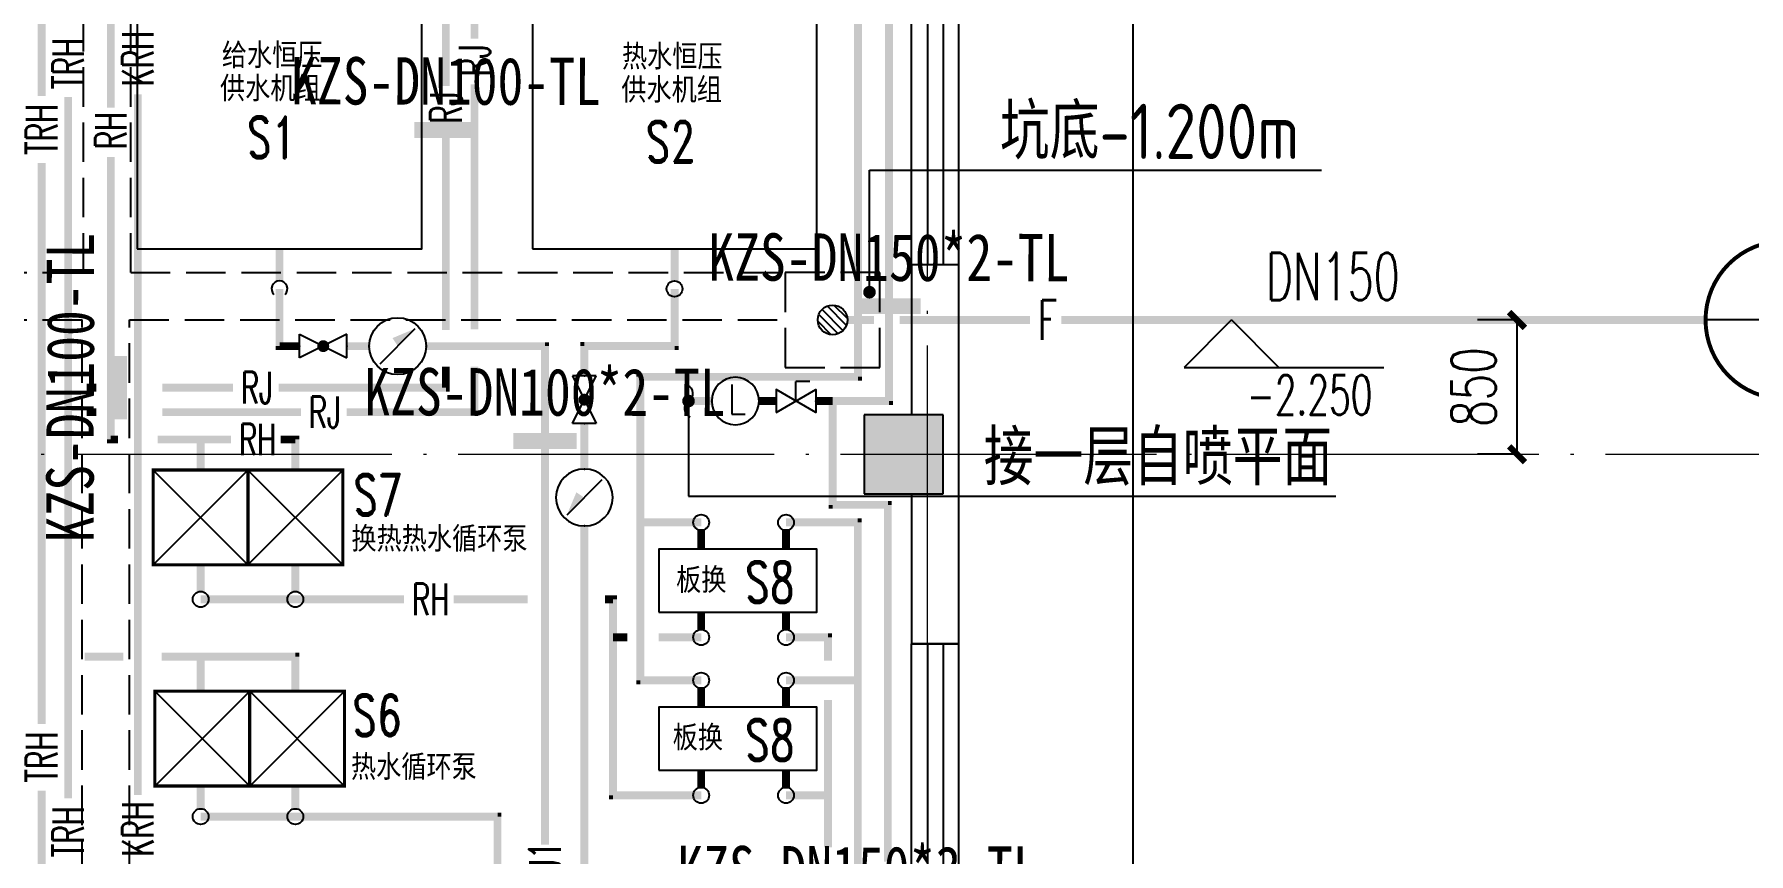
# Model space of a CAD drawing. Extents: x 1475400 to 1714963, y -629303 to -315532.
# Drawn here: x 1555606 to 1566456, y -396341 to -391154 of the extents above; entities that cross this region are included whole.
import ezdxf
from ezdxf.enums import TextEntityAlignment as Align

# ---------------------------------------------------------------- set-up
doc = ezdxf.new("R2010")
doc.units = 0
doc.header["$LTSCALE"] = 1000
doc.linetypes.add('__DASH', pattern=[0.35, 0.25, -0.1])
doc.linetypes.add('DOTE', pattern=[2.42, 2, -0.2, 0.02, -0.2])
for name, color, linetype in [('COLUMN', 255, 'Continuous'), ('P-ANNO-DIMS', 4, 'Continuous'), ('P-ANNO-IDEN', 3, 'Continuous'), ('P-ANNO-LEVL', 3, 'Continuous'), ('P-ANNO-TXT', 211, 'Continuous'), ('P-DOMW-IDEN', 61, 'Continuous'), ('P-DOMW-PIPE', 3, 'Continuous'), ('P-DOMW-VALV', 62, 'Continuous'), ('P-FLDR', 7, 'Continuous'), ('P-HOWS-IDEN', 160, 'Continuous'), ('P-HOWS-RIDE', 231, 'Continuous'), ('P-HOWS-RVPI', 160, 'Continuous'), ('P-HOWS-VALV', 41, 'Continuous'), ('P-HOWS-VPIP', 231, 'Continuous'), ('P-SPRN-EQPM', 161, 'Continuous'), ('P-SPRN-IDEN', 4, 'Continuous'), ('P-SPRN-PIPE', 6, 'Continuous'), ('P-SPRN-VALV', 161, 'Continuous'), ('P-WAST-IDEN', 21, 'Continuous'), ('PIPE-太阳能热回水', 11, 'Continuous'), ('PIPE-热媒回水', 32, 'Continuous'), ('PIPE-热媒给水', 181, 'Continuous'), ('PIPE-空气源热回水', 191, 'Continuous'), ('PUB_HATCH', 8, 'Continuous'), ('TEXT_太阳能热回水', 7, 'Continuous'), ('TEXT_空气源热回水', 7, 'Continuous'), ('VPIPE-热媒回水', 7, 'Continuous'), ('VPIPE-热媒给水', 7, 'Continuous'), ('W-DIM', 4, 'Continuous'), ('WALL', 2, 'Continuous'), ('WINDOW', 4, 'Continuous'), ('WP_P_LG', 2, 'Continuous'), ('建筑底图', 7, 'Continuous'), ('抗震支吊架', 2, 'Continuous')]:
    doc.layers.add(name, color=color, linetype=linetype)
for name, color, linetype, lineweight in [('DOTE', 8, 'DOTE', 9), ('P-HOWS-PIPE', 5, 'Continuous', 50), ('P-HOWS-RPIP', 6, 'Continuous', 50), ('P-WAST-PIPE', 11, 'Continuous', 50)]:
    doc.layers.add(name, color=color, linetype=linetype, lineweight=lineweight)
doc.styles.add('_TWT_DIM_ELE', font='SIMPLEX', dxfattribs={"width": 0.8, "height": 3.5, "bigfont": 'HZTXT'})
doc.styles.add('_TWT_PIPEDN', font='SIMPLEX', dxfattribs={"width": 0.8, "height": 2.5, "bigfont": 'HZTXT'})
doc.styles.add('_TWT_PIPETEXT', font='SIMPLEX', dxfattribs={"width": 0.8, "height": 2.5, "bigfont": 'HZTXT'})
doc.styles.add('A_DIM_T3', font='SIMPLEX', dxfattribs={"width": 0.7, "bigfont": 'HZ'})
doc.styles.add('HZ(TK)', font='geniso.shx', dxfattribs={"width": 0.9, "bigfont": 'hztxt.shx'})
doc.styles.add('hz2', font='romand', dxfattribs={"width": 0.7, "bigfont": 'hztxt'})
doc.styles.add('kzcad', font='', dxfattribs={"width": 0.8})
doc.styles.get("Standard").update_dxf_attribs({"font": 'geniso.shx', "bigfont": 'hztxt.shx'})
doc.styles.get('kzcad').set_extended_font_data('SimSun')
doc.dimstyles.new('_TWT_ARCH&&100', dxfattribs={"dimtxt": 280, "dimasz": 100, "dimexe": 250, "dimexo": 300, "dimgap": 135, "dimtad": 1, "dimdec": 0, "dimzin": 0, "dimdsep": 46, "dimtxsty": 'A_DIM_T3', "dimblk": 'ARCHTICK', "dimcen": 0.09, "dimclrt": 7, "dimazin": 2, "dimtfac": 1, "dimtdec": 0, "dimtix": 1, "dimtmove": 2, "dimatfit": 3, "dimfxl": 1, "dimtolj": 1, "dimtzin": 0, "dimarcsym": 0})

# ---------------------------------------------------------------- blocks, each defined once
blk = doc.blocks.new('$WINLIB2D$00000001')
at = {"color": 0}
for points in [[(-0.5, 0.5), (-0.5, -0.5)], [(-0.5, 0.5), (0.5, 0.5)], [(0.5, -0.5), (0.5, 0.5)], [(0.5, 0.1667), (-0.5, 0.1667)], [(0.5, -0.1667), (-0.5, -0.1667)], [(-0.5, -0.5), (0.5, -0.5)]]:
    blk.add_lwpolyline(points, dxfattribs=at)
blk = doc.blocks.new('sadsdfc')
at = {"layer": 'PUB_HATCH'}
blk.add_hatch(color=256, dxfattribs=at).paths.add_polyline_path([(899763.1, -311864.6), (899763.1, -311364.6), (899263.1, -311364.6), (899263.1, -311864.6)])
blk.add_lwpolyline([(900963.1, -290864.6), (900963.1, -319814.6)])
at = {"layer": 'COLUMN'}
for p, q in [((899763.1, -311364.6), (899263.1, -311364.6)), ((899263.1, -311364.6), (899263.1, -311864.6)), ((899763.1, -311864.6), (899763.1, -311364.6)), ((899263.1, -311864.6), (899763.1, -311864.6))]:
    blk.add_line(p, q, dxfattribs=at)
at = {"layer": 'DOTE'}
for p, q in [((899663.1, -322606.2), (899663.1, -276588.1)), ((857973.7, -311614.6), (908177.1, -311614.6))]:
    blk.add_line(p, q, dxfattribs=at)
at = {"layer": 'WALL'}
for p, q in [((899863.1, -310414.6), (899563.1, -310414.6)), ((899563.1, -310414.6), (899563.1, -311364.6)), ((899863.1, -311614.6), (899863.1, -310414.6)), ((899863.1, -312814.9), (899863.1, -311614.6)), ((899563.1, -311864.6), (899563.1, -312814.9)), ((899563.1, -312814.9), (899863.1, -312814.9))]:
    blk.add_line(p, q, dxfattribs=at)
at = {"layer": 'WINDOW', "yscale": 300, "zscale": 1800}
for p, xscale, rotation in [((899713.1, -309514.6), -1800, 270), ((899713.1, -313714.9), 1800, 90)]:
    blk.add_blockref('$WINLIB2D$00000001', p, dxfattribs=dict(at, xscale=xscale, rotation=rotation))
blk = doc.blocks.new('$TwtSys$00000141')
for p, q in [((-94, 8), (-10, 92)), ((-94, 8), (-10, 92)), ((-87, -35), (35, 87)), ((-87, -35), (35, 87)), ((-66, -66), (66, 66)), ((-66, -66), (66, 66)), ((-32, -87), (88, 33)), ((-32, -87), (88, 33)), ((11, -92), (92, -11)), ((11, -92), (92, -11))]:
    blk.add_line(p, q)
blk.add_circle((0, 0), 94)
blk.add_circle((0, 0), 94)
blk = doc.blocks.new('_ArchTick')
at = {"color": 0, "linetype": 'ByBlock', "const_width": 0.4}
blk.add_lwpolyline([(-0.5, -0.5), (0.5, 0.5)], dxfattribs=at)
blk = doc.blocks.new('*D377')
at = {"layer": 'Defpoints', "color": 0, "transparency": 16777216}
for p in [(1564990, -392962), (1565309, -392962), (1565309, -393812)]:
    blk.add_point(p, dxfattribs=at)
at = {"layer": 'P-ANNO-DIMS', "color": 0, "lineweight": -2, "transparency": 16777216}
for p, q in [((1565009, -392962), (1564740, -392962)), ((1564990, -393812), (1564990, -392962)), ((1565009, -393812), (1564740, -393812))]:
    blk.add_line(p, q, dxfattribs=at)
at = {"layer": 'P-ANNO-DIMS', "color": 0, "lineweight": -2, "transparency": 16777216, "xscale": 100, "yscale": 100, "zscale": 100}
for p, rotation in [((1564990, -392962), 90), ((1564990, -393812), 270)]:
    blk.add_blockref('_ArchTick', p, dxfattribs=dict(at, rotation=rotation))
at = {"layer": 'P-ANNO-DIMS', "color": 7, "transparency": 16777216, "insert": (1564715, -393387), "char_height": 280, "attachment_point": 5, "rotation": 90, "style": 'A_DIM_T3'}
blk.add_mtext('\\A1;850', dxfattribs=at)
blk = doc.blocks.new('$EVALVE$00000030')
for p in [(0, 0), (87, 124)]:
    blk.add_line(p, (0, 124))
blk.add_lwpolyline([(-125, -72), (125, 72), (125, -72), (-125, 72)], close=True)
for p in [(-125, 0), (125, 0)]:
    blk.add_point(p)
blk = doc.blocks.new('$EVALVE$00000027')
at = {"color": 7}
for p, q in [((-23, 104), (-23, -83)), ((-23, -83), (61, -83))]:
    blk.add_line(p, q, dxfattribs=at)
blk.add_lwpolyline([(-150, 0, 1), (150, 0, 1), (-150, 0, 0.808179)], format="xyb")
for p in [(-150, 0), (150, 0)]:
    blk.add_point(p)
blk = doc.blocks.new('$TwtSys$00000132')
at = {"elevation": 0}
blk.add_lwpolyline([(7, -101, -0.575183), (0, 0, 0.604745), (-11, 101, 16.924828)], format="xyb", dxfattribs=at)
blk = doc.blocks.new('$VALVE$00000333')
for p, q in [((125, 62.5), (-125, -62.5)), ((-125, 62.5), (125, -62.5)), ((-125, -62.5), (-125, 62.5)), ((125, -62.5), (125, 62.5))]:
    blk.add_line(p, q)
at = {"const_width": 31.25}
blk.add_lwpolyline([(-15.625, 0, 1), (15.625, 0, 1)], format="xyb", close=True, dxfattribs=at)
for p in [(-125, 0), (125, 0)]:
    blk.add_point(p)
blk = doc.blocks.new('$VALVE$00000742')
blk.add_line((-92.6, -92.6), (92.8, 92.8))
blk.add_lwpolyline([(92.8, 92.8, 0, 50, 0), (-13.3, 21.7, 50, 50, 0)], format="xyseb")
blk.add_circle((0, 0), 150)
for p in [(-150, 0), (150, 0)]:
    blk.add_point(p)

msp = doc.modelspace()

# ---------------------------------------------------------------- hatches: boundary and pattern name
at = {"layer": 'P-DOMW-PIPE'}
for points in [[(1557158.3, -393127.9), (1557158.3, -393152.9), (1557133.3, -393152.9)], [(1557158.3, -393127.9), (1557133.3, -393127.9), (1557133.3, -393152.9)], [(1558837.9, -393127.9), (1558837.9, -393102.9), (1558862.9, -393102.9)], [(1558837.9, -393127.9), (1558862.9, -393127.9), (1558862.9, -393102.9)]]:
    msp.add_hatch(color=256, dxfattribs=at).paths.add_polyline_path(points)
at = {"layer": 'P-HOWS-PIPE'}
for points in [[(1559087.9, -393127.1), (1559087.9, -393102.1), (1559062.9, -393102.1)], [(1559087.9, -393127.1), (1559062.9, -393127.1), (1559062.9, -393102.1)], [(1559658.3, -393127.1), (1559683.3, -393127.1), (1559683.3, -393152.1)], [(1559658.3, -393127.1), (1559658.3, -393152.1), (1559683.3, -393152.1)], [(1559441, -393321.9), (1559416, -393321.9), (1559416, -393296.9)], [(1559441, -393321.9), (1559441, -393296.9), (1559416, -393296.9)], [(1558211.1, -393390.4), (1558211.1, -393415.4), (1558236.1, -393415.4)], [(1558211.1, -393390.4), (1558236.1, -393390.4), (1558236.1, -393415.4)], [(1560819.5, -393321.9), (1560844.5, -393321.9), (1560844.5, -393346.9)], [(1560819.5, -393321.9), (1560819.5, -393346.9), (1560844.5, -393346.9)], [(1558392.3, -393545.8), (1558392.3, -393570.8), (1558417.3, -393570.8)], [(1558392.3, -393545.8), (1558417.3, -393545.8), (1558417.3, -393570.8)], [(1559441, -395243.7), (1559441, -395268.7), (1559416, -395268.7)], [(1559441, -395243.7), (1559416, -395243.7), (1559416, -395268.7)]]:
    msp.add_hatch(color=256, dxfattribs=at).paths.add_polyline_path(points)
at = {"layer": 'P-HOWS-RPIP'}
for points in [[(1556090.7, -393718.7), (1556090.7, -393743.7), (1556065.7, -393743.7)], [(1556090.7, -393718.7), (1556065.7, -393718.7), (1556065.7, -393743.7)], [(1557258.8, -393718.7), (1557258.8, -393693.7), (1557283.8, -393693.7)], [(1557258.8, -393718.7), (1557283.8, -393718.7), (1557283.8, -393693.7)], [(1559268.8, -394730.7), (1559268.8, -394705.7), (1559293.8, -394705.7)], [(1559268.8, -394730.7), (1559293.8, -394730.7), (1559293.8, -394705.7)], [(1557258.8, -395093.8), (1557283.8, -395093.8), (1557283.8, -395068.8)], [(1557258.8, -395093.8), (1557258.8, -395068.8), (1557283.8, -395068.8)], [(1559268.8, -395970.8), (1559268.8, -395995.8), (1559243.8, -395995.8)], [(1559268.8, -395970.8), (1559243.8, -395970.8), (1559243.8, -395995.8)], [(1558537.9, -396105.7), (1558537.9, -396080.7), (1558562.9, -396080.7)], [(1558537.9, -396105.7), (1558562.9, -396105.7), (1558562.9, -396080.7)]]:
    msp.add_hatch(color=256, dxfattribs=at).paths.add_polyline_path(points)
at = {"layer": 'P-SPRN-PIPE'}
for points in [[(1561015, -393475.3), (1561040, -393475.3), (1561040, -393500.3)], [(1561015, -393475.3), (1561015, -393500.3), (1561040, -393500.3)], [(1560658.3, -394132.6), (1560633.3, -394132.6), (1560633.3, -394157.6)], [(1560658.3, -394132.6), (1560658.3, -394157.6), (1560633.3, -394157.6)], [(1561008.3, -394132.6), (1561033.3, -394132.6), (1561033.3, -394107.6)], [(1561008.3, -394132.6), (1561008.3, -394107.6), (1561033.3, -394107.6)]]:
    msp.add_hatch(color=256, dxfattribs=at).paths.add_polyline_path(points)
at = {"layer": 'PIPE-热媒回水'}
for points in [[(1560817.9, -394243.7), (1560817.9, -394218.7), (1560842.9, -394218.7)], [(1560817.9, -394243.7), (1560842.9, -394243.7), (1560842.9, -394218.7)]]:
    msp.add_hatch(color=256, dxfattribs=at).paths.add_polyline_path(points)
at = {"layer": 'PIPE-热媒给水'}
for points in [[(1560629.2, -394970.8), (1560629.2, -394945.8), (1560654.2, -394945.8)], [(1560629.2, -394970.8), (1560654.2, -394970.8), (1560654.2, -394945.8)]]:
    msp.add_hatch(color=256, dxfattribs=at).paths.add_polyline_path(points)

# ---------------------------------------------------------------- linework, layer by layer
at = {"color": 4, "linetype": '__DASH'}
for p, q in [((1555917.2, -392662.2), (1555917.2, -387112.2)), ((1556217.2, -392662.2), (1556217.2, -387112.2)), ((1551108.3, -392662.2), (1555917.2, -392662.2)), ((1556217.2, -392662.2), (1560358.3, -392662.2)), ((1551108.3, -392962.2), (1555908.3, -392962.2)), ((1555908.3, -399659.5), (1555908.3, -392962.2)), ((1556208.3, -392962.2), (1560358.3, -392962.2)), ((1556208.3, -399659.5), (1556208.3, -392962.2))]:
    msp.add_line(p, q, dxfattribs=at)
for points in [[(1556258.3, -392512.2), (1558058.3, -392512.2), (1558058.3, -390512.2), (1556258.3, -390512.2)], [(1558758.3, -392512.2), (1560558.3, -392512.2), (1560558.3, -390512.2), (1558758.3, -390512.2)], [(1559558.3, -394812.2), (1560558.3, -394812.2), (1560558.3, -394412.2), (1559558.3, -394412.2)], [(1559558.3, -395812.2), (1560558.3, -395812.2), (1560558.3, -395412.2), (1559558.3, -395412.2)]]:
    msp.add_lwpolyline(points, close=True)
msp.add_lwpolyline([(1560358.3, -393262.2), (1560958.3, -393262.2), (1560958.3, -392662.2), (1560358.3, -392662.2)], close=True, dxfattribs=at)
at = {"layer": 'P-ANNO-IDEN'}
for p, q in [((1559746.7, -393475.3), (1559746.4, -394078.5)), ((1559746.4, -394078.5), (1563843.1, -394078.5))]:
    msp.add_line(p, q, dxfattribs=at)
at = {"layer": 'P-ANNO-IDEN', "const_width": 40}
msp.add_lwpolyline([(1559746.7, -393455.3, 1), (1559746.6, -393495.3, 1)], format="xyb", close=True, dxfattribs=at)
at = {"layer": 'P-ANNO-LEVL'}
for p, q in [((1563183.5, -392962.2), (1562883.5, -393262.2)), ((1563183.5, -392962.2), (1563483.5, -393262.2)), ((1562883.5, -393262.2), (1564147.3, -393262.2))]:
    msp.add_line(p, q, dxfattribs=at)
at = {"layer": 'P-DOMW-PIPE', "const_width": 50}
for points in [[(1557158.3, -392512.2), (1557158.3, -392715.2)], [(1557158.3, -392765.2), (1557158.3, -393127.9)], [(1557158.3, -393127.9), (1557285.1, -393127.9)], [(1557585.1, -393127.9), (1557725.9, -393127.9)], [(1558085.9, -393127.9), (1558837.9, -393127.9)], [(1558837.9, -393127.9), (1558837.9, -396284.1)]]:
    msp.add_lwpolyline(points, dxfattribs=at)
at = {"layer": 'P-DOMW-PIPE'}
msp.add_arc((1557158.3, -392765.2), 50, 315, 225, dxfattribs=at)
at = {"layer": 'P-HOWS-PIPE', "const_width": 50}
for points in [[(1560819.5, -393321.9), (1560819.5, -389169.6)], [(1558211.1, -390128.5), (1558211.1, -391480.7)], [(1558392.3, -390316.4), (1558392.3, -391180.8)], [(1558392.3, -391469.7), (1558392.3, -393021.8)], [(1558211.1, -391769.6), (1558211.1, -393026.3)], [(1559658.3, -392512.2), (1559658.3, -392715.2)], [(1559658.3, -392765.2), (1559658.3, -393127.1)], [(1559658.3, -393127.1), (1559087.9, -393127.1)], [(1559087.9, -393127.1), (1559087.9, -393316.7)], [(1558211.1, -393257.5), (1558211.1, -393390.4)], [(1558392.3, -393257.5), (1558392.3, -393545.8)], [(1559441, -394243.7), (1559441, -393321.9)], [(1559441, -393321.9), (1560819.5, -393321.9)], [(1555937.9, -393390.4), (1555999, -393390.4)], [(1556416.9, -393390.4), (1556863.8, -393390.4)], [(1557152.8, -393390.4), (1558211.1, -393390.4)], [(1555937.9, -393545.8), (1555999, -393545.8)], [(1556416.9, -393545.8), (1557293.5, -393545.8)], [(1557582.4, -393545.8), (1558392.3, -393545.8)], [(1559087.9, -393616.7), (1559087.9, -393905.8)], [(1559087.9, -394265.8), (1559087.9, -396551.8)], [(1559826.8, -394243.7), (1559441, -394243.7)], [(1559441, -395243.7), (1559441, -394243.7)], [(1559826.8, -394293.7), (1559826.8, -394412.2)], [(1559826.8, -395243.7), (1559441, -395243.7)], [(1559826.8, -395293.7), (1559826.8, -395412.2)]]:
    msp.add_lwpolyline(points, dxfattribs=at)
at = {"layer": 'P-HOWS-RPIP', "const_width": 50}
for points in [[(1556090.7, -389982.9), (1556090.7, -391618)], [(1556090.7, -391931.3), (1556090.7, -393718.7)], [(1556090.7, -393718.7), (1556136.5, -393718.7)], [(1556386.5, -393718.7), (1556658.8, -393718.7)], [(1556658.8, -393718.7), (1556658.8, -393912.2)], [(1556658.8, -393718.7), (1556851.6, -393718.7)], [(1557165, -393718.7), (1557258.8, -393718.7)], [(1557258.8, -393718.7), (1557258.8, -393912.2)], [(1556658.8, -394680.7), (1556658.8, -394521.4)], [(1557258.8, -394680.7), (1557258.8, -394521.4)], [(1556658.8, -394730.7), (1557258.8, -394730.7)], [(1557258.8, -394730.7), (1557947, -394730.7)], [(1558260.4, -394730.7), (1558728.1, -394730.7)], [(1559219, -394730.7), (1559268.8, -394730.7)], [(1559268.8, -394970.8), (1559268.8, -394730.7)], [(1559826.8, -394920.8), (1559826.8, -394812.2)], [(1559268.8, -394970.8), (1559358.9, -394970.8)], [(1559268.8, -395970.8), (1559268.8, -394970.8)], [(1559557.5, -394970.8), (1559826.8, -394970.8)], [(1556170, -395093.8), (1555924.3, -395093.8)], [(1556658.8, -395093.8), (1556413.1, -395093.8)], [(1556658.8, -395093.8), (1556658.8, -395303)], [(1557258.8, -395093.8), (1556658.8, -395093.8)], [(1557258.8, -395093.8), (1557258.8, -395303)], [(1559826.8, -395920.8), (1559826.8, -395812.2)], [(1556658.8, -396055.7), (1556658.8, -395912.2)], [(1557258.8, -396055.7), (1557258.8, -395912.2)], [(1559268.8, -395970.8), (1559826.8, -395970.8)], [(1556658.8, -396105.7), (1558537.9, -396105.7)], [(1558537.9, -396105.7), (1558537.9, -396539.6)]]:
    msp.add_lwpolyline(points, dxfattribs=at)
at = {"layer": 'P-HOWS-RVPI'}
for centre in [(1556658.8, -394730.7), (1557258.8, -394730.7), (1559826.8, -394970.8), (1559826.8, -395970.8), (1556658.8, -396105.7), (1557258.8, -396105.7)]:
    msp.add_circle(centre, 50, dxfattribs=at)
at = {"layer": 'P-HOWS-VPIP'}
for centre in [(1559658.3, -392765.2), (1559826.8, -394243.7), (1559826.8, -395243.7)]:
    msp.add_circle(centre, 50, dxfattribs=at)
at = {"layer": 'P-SPRN-IDEN', "color": 3}
for p, q in [((1560892, -392786.5), (1560892, -392013.6)), ((1560892, -392013.6), (1563751.9, -392013.6))]:
    msp.add_line(p, q, dxfattribs=at)
at = {"layer": 'P-SPRN-IDEN', "color": 3, "const_width": 40}
msp.add_lwpolyline([(1560892, -392806.5, 1), (1560892, -392766.5, 1)], format="xyb", close=True, dxfattribs=at)
at = {"layer": 'P-SPRN-PIPE', "const_width": 50}
for points in [[(1561015, -388867.2), (1561015, -393475.3)], [(1559893.3, -393475.3), (1559746.7, -393475.3)], [(1560301.2, -393475.3), (1560193.3, -393475.3)], [(1560658.3, -393475.3), (1560551.6, -393475.3)], [(1561015, -393475.3), (1560658.3, -393475.3)], [(1560658.3, -393475.3), (1560658.3, -394132.6)], [(1561008.3, -394132.6), (1560658.3, -394132.6)], [(1561008.3, -396390.5), (1561008.3, -394132.6)]]:
    msp.add_lwpolyline(points, dxfattribs=at)
at = {"layer": 'P-WAST-IDEN'}
msp.add_line((1567183, -392962.2), (1566183, -392962.2), dxfattribs=at)
at = {"layer": 'P-WAST-IDEN', "const_width": 25}
msp.add_lwpolyline([(1567183, -392962.2, 1), (1566183, -392962.2, 1)], format="xyb", close=True, dxfattribs=at)
at = {"layer": 'P-WAST-PIPE', "const_width": 50}
for points in [[(1560752.3, -392962.2), (1560920.6, -392962.2)], [(1561082.3, -392962.2), (1561906.8, -392962.2)], [(1562105.8, -392962.2), (1566183, -392962.2)]]:
    msp.add_lwpolyline(points, dxfattribs=at)
at = {"layer": 'PIPE-太阳能热回水', "const_width": 50}
for points in [[(1555652.7, -389707.8), (1555652.7, -391545.4)], [(1555820.9, -391551.6), (1555820.9, -395990.9)], [(1555652.7, -391968.5), (1555652.7, -395519.1)], [(1555652.7, -395942.2), (1555652.7, -397512.2)]]:
    msp.add_lwpolyline(points, dxfattribs=at)
at = {"layer": 'PIPE-热媒回水', "const_width": 50}
for points in [[(1560363.6, -394243.7), (1560817.9, -394243.7)], [(1560363.6, -394293.7), (1560363.6, -394412.2)], [(1560817.9, -395243.7), (1560817.9, -394243.7)], [(1560363.6, -395243.7), (1560817.9, -395243.7)], [(1560817.9, -397266.5), (1560817.9, -395243.7)], [(1560363.6, -395293.7), (1560363.6, -395412.2)]]:
    msp.add_lwpolyline(points, dxfattribs=at)
at = {"layer": 'PIPE-热媒给水', "const_width": 50}
for points in [[(1560363.6, -394920.8), (1560363.6, -394812.2)], [(1560363.6, -394970.8), (1560629.2, -394970.8)], [(1560629.2, -395118.7), (1560629.2, -394970.8)], [(1560629.2, -395970.8), (1560629.2, -395368.7)], [(1560363.6, -395920.8), (1560363.6, -395812.2)], [(1560363.6, -395970.8), (1560629.2, -395970.8)], [(1560629.2, -396299.7), (1560629.2, -395970.8)]]:
    msp.add_lwpolyline(points, dxfattribs=at)
at = {"layer": 'PIPE-空气源热回水', "const_width": 50}
msp.add_lwpolyline([(1556261.5, -395968.8), (1556261.5, -391533.4)], dxfattribs=at)
at = {"layer": 'VPIPE-热媒回水'}
for centre in [(1560363.6, -394243.7), (1560363.6, -395243.7)]:
    msp.add_circle(centre, 50, dxfattribs=at)
at = {"layer": 'VPIPE-热媒给水'}
for centre in [(1560363.6, -394970.8), (1560363.6, -395970.8)]:
    msp.add_circle(centre, 50, dxfattribs=at)
at = {"layer": 'W-DIM'}
for p, q in [((1556358.8, -393912.2), (1556958.8, -394512.2)), ((1556358.8, -394512.2), (1556958.8, -393912.2)), ((1556958.8, -393912.2), (1557558.8, -394512.2)), ((1556958.8, -394512.2), (1557558.8, -393912.2)), ((1556369.7, -395312.2), (1556969.7, -395912.2)), ((1556369.7, -395912.2), (1556969.7, -395312.2)), ((1556969.7, -395312.2), (1557569.7, -395912.2)), ((1556969.7, -395912.2), (1557569.7, -395312.2))]:
    msp.add_line(p, q, dxfattribs=at)
at = {"layer": 'W-DIM', "const_width": 20}
for points in [[(1556358.8, -394512.2), (1556358.8, -393912.2), (1556958.8, -393912.2), (1556958.8, -394512.2)], [(1556958.8, -394512.2), (1556958.8, -393912.2), (1557558.8, -393912.2), (1557558.8, -394512.2)], [(1556369.7, -395912.2), (1556369.7, -395312.2), (1556969.7, -395312.2), (1556969.7, -395912.2)], [(1556969.7, -395912.2), (1556969.7, -395312.2), (1557569.7, -395312.2), (1557569.7, -395912.2)]]:
    msp.add_lwpolyline(points, close=True, dxfattribs=at)
at = {"layer": '抗震支吊架', "color": 2, "const_width": 100}
for points in [[(1558011.1, -391759.5), (1558411.1, -391759.5)], [(1560815, -392875.3), (1561215, -392875.3)], [(1556143.3, -393590.4), (1556143.3, -393190.4)], [(1558637.9, -393727.9), (1559037.9, -393727.9)]]:
    msp.add_lwpolyline(points, dxfattribs=at)

# ---------------------------------------------------------------- block references
at = {"layer": 'P-DOMW-VALV', "xscale": 1.2, "yscale": 1.2, "zscale": 1.2}
for name, p in [('$VALVE$00000742', (1557905.9, -393127.9)), ('$VALVE$00000333', (1557435.1, -393127.9))]:
    msp.add_blockref(name, p, dxfattribs=at)
at = {"layer": 'P-FLDR', "rotation": 90}
msp.add_blockref('$TwtSys$00000141', (1560658.3, -392962.2), dxfattribs=at)
at = {"layer": 'P-HOWS-VALV', "yscale": -1.2, "zscale": 1.2, "rotation": 270}
for name, p, xscale in [('$VALVE$00000333', (1559087.9, -393466.7), -1.2), ('$VALVE$00000742', (1559087.9, -394085.8), 1.2)]:
    msp.add_blockref(name, p, dxfattribs=dict(at, xscale=xscale))
at = {"layer": 'P-SPRN-EQPM', "rotation": 180}
msp.add_blockref('$TwtSys$00000132', (1559746.7, -393475.3), dxfattribs=at)
at = {"layer": 'P-SPRN-VALV', "xscale": -1, "yscale": -1, "rotation": 180}
for name, p in [('$EVALVE$00000027', (1560043.3, -393475.3)), ('$EVALVE$00000030', (1560426.4, -393475.3))]:
    msp.add_blockref(name, p, dxfattribs=at)
at = {"layer": '建筑底图'}
msp.add_blockref('sadsdfc', (661595.2, -82197.6), dxfattribs=at)

# ---------------------------------------------------------------- texts
at = {"layer": 'P-ANNO-IDEN', "color": 7, "style": 'HZ(TK)', "width": 0.9}
msp.add_text('接一层自喷平面', height=350, dxfattribs=at).set_placement((1561615.2, -394008.5))
at = {"layer": 'P-ANNO-LEVL', "color": 7, "style": '_TWT_DIM_ELE', "width": 0.64}
msp.add_text('-2.250', height=250, dxfattribs=at).set_placement((1563279.2, -393562.2))
at = {"layer": 'P-ANNO-TXT', "color": 6}
for s, p in [('给水恒压', (1556793.4, -391368.2)), ('热水恒压', (1559325.4, -391376.8)), ('供水机组', (1556781.3, -391578.2)), ('供水机组', (1559321.1, -391586.9)), ('换热热水循环泵', (1557613.2, -394428.8)), ('板换', (1559668.2, -394689.8)), ('板换', (1559646.4, -395687.1)), ('热水循环泵', (1557610.3, -395873.3))]:
    msp.add_text(s, height=159.25, dxfattribs=at).set_placement(p)
at = {"layer": 'P-DOMW-IDEN', "style": '_TWT_PIPETEXT', "width": 0.64}
msp.add_text('J1', height=200, rotation=90, dxfattribs=at).set_placement((1558937.9, -396462.1))
at = {"layer": 'P-HOWS-IDEN', "style": '_TWT_PIPETEXT', "width": 0.64}
for p in [(1558492.3, -391419.7), (1558311.1, -391719.6)]:
    msp.add_text('RJ', height=200, rotation=90, dxfattribs=at).set_placement(p)
for p in [(1556913.8, -393490.4), (1557343.5, -393645.8)]:
    msp.add_text('RJ', height=200, dxfattribs=at).set_placement(p)
at = {"layer": 'P-HOWS-RIDE', "style": '_TWT_PIPETEXT', "width": 0.64}
msp.add_text('RH', height=200, rotation=90, dxfattribs=at).set_placement((1556190.7, -391881.3))
for p in [(1556901.6, -393818.7), (1557997, -394830.7)]:
    msp.add_text('RH', height=200, dxfattribs=at).set_placement(p)
at = {"layer": 'P-SPRN-IDEN', "color": 7, "style": 'HZ(TK)', "width": 0.9}
for s, p in [('坑底', (1561717.5, -391943.6)), ('-1.200m', (1562347.5, -391943.6))]:
    msp.add_text(s, height=350, dxfattribs=at).set_placement(p)
at = {"layer": 'P-WAST-IDEN', "width": 0.64}
for s, height, style, p in [('DN150', 300, '_TWT_PIPEDN', (1563400.1, -392836.8)), ('F', 250, '_TWT_PIPETEXT', (1561956.8, -393087.2))]:
    msp.add_text(s, height=height, dxfattribs=dict(at, style=style)).set_placement(p)
at = {"layer": 'TEXT_太阳能热回水', "style": '_TWT_PIPETEXT', "width": 0.64}
for p in [(1555920.9, -391501.6), (1555752.7, -391918.5), (1555752.7, -395892.2), (1555920.9, -396364)]:
    msp.add_text('TRH', height=200, rotation=90, dxfattribs=at).set_placement(p)
at = {"layer": 'TEXT_空气源热回水', "style": '_TWT_PIPETEXT', "width": 0.64}
for p in [(1556361.5, -391483.4), (1556361.5, -396360.2)]:
    msp.add_text('KRH', height=200, rotation=90, dxfattribs=at).set_placement(p)
at = {"layer": 'WP_P_LG', "color": 1, "style": 'hz2', "width": 0.7}
for s, p in [('S1', (1557108.9, -391937.3)), ('S2', (1559631.9, -391965.3)), ('S7', (1557781.8, -394200.3)), ('S8', (1560261.1, -394752.5)), ('S6', (1557774.9, -395595.9)), ('S8', (1560261.1, -395752.5))]:
    msp.add_text(s, height=262.5, rotation=0.00002, dxfattribs=at).set_placement(p, align=Align.CENTER)
at = {"layer": '抗震支吊架', "color": 2, "style": 'kzcad', "width": 0.8}
for s, rotation, p in [('KZS-DN100-TL', 359.88539, (1558211.1, -391599.5)), ('KZS-DN100-TL', 89.88539, (1555983.3, -393390.4)), ('KZS-DN150*2-TL', 359.88539, (1561015, -392715.3)), ('KZS-DN100*2-TL', 359.88539, (1558837.9, -393567.9)), ('KZS-DN150*3-TL', 359.88539, (1560817.9, -396592.9))]:
    msp.add_text(s, height=300, rotation=rotation, dxfattribs=at).set_placement(p, align=Align.CENTER)

# ---------------------------------------------------------------- dimensions: what is measured, and where the dimension line sits
at = {"layer": 'P-ANNO-DIMS'}
dim = msp.add_aligned_dim(p1=(1565309.1, -393812.2), p2=(1565309.1, -392962.2), distance=319.3, dimstyle='_TWT_ARCH&&100', dxfattribs=at)
dim.commit()
dim.dimension.update_dxf_attribs({"geometry": '*D377', "text_midpoint": (1564714.7, -393387.2)})

doc.saveas('drawing.dxf')
